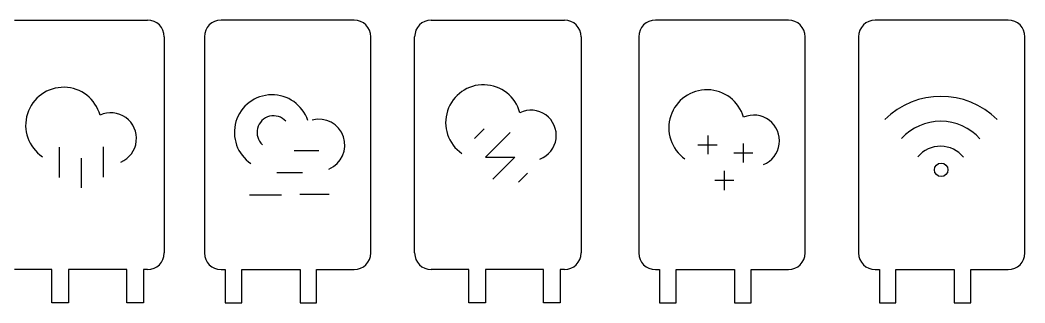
# Model space of a CAD drawing. Header units: millimetres. Extents: x 2133 to 4632, y 1065 to 2652.
# Drawn here: x 3232.9 to 3474.5, y 1065.4 to 1133.4 of the extents above; entities that cross this region are included whole.
import ezdxf

# ---------------------------------------------------------------- set-up
doc = ezdxf.new("R2010")
doc.units = ezdxf.units.MM
doc.layers.add('细实线', color=7, linetype='Continuous', lineweight=25)

msp = doc.modelspace()

# ---------------------------------------------------------------- linework, layer by layer
at = {"layer": '细实线'}
for p, q in [((3231.605, 1133.425), (3263.605, 1133.425)), ((3313.247, 1133.425), (3281.247, 1133.425)), ((3331.812, 1133.425), (3363.812, 1133.425)), ((3417.698, 1133.425), (3385.698, 1133.425)), ((3470.543, 1133.425), (3438.543, 1133.425)), ((3267.605, 1129.425), (3267.605, 1077.425)), ((3277.247, 1129.425), (3277.247, 1077.425)), ((3317.247, 1077.425), (3317.247, 1129.425)), ((3327.812, 1077.425), (3327.812, 1129.425)), ((3367.812, 1129.425), (3367.812, 1077.425)), ((3381.698, 1129.425), (3381.698, 1077.425)), ((3421.698, 1077.425), (3421.698, 1129.425)), ((3434.543, 1129.425), (3434.543, 1077.425)), ((3474.543, 1077.425), (3474.543, 1129.425)), ((3342.23, 1104.98), (3344.494, 1107.245)), ((3350.767, 1106.38), (3344.856, 1100.47)), ((3398.266, 1105.683), (3398.266, 1101.167)), ((3242.324, 1102.901), (3242.324, 1095.584)), ((3252.913, 1102.985), (3252.913, 1095.696)), ((3298.832, 1102.095), (3304.753, 1102.095)), ((3395.92, 1103.472), (3400.532, 1103.472)), ((3406.809, 1103.738), (3406.809, 1099.182)), ((3247.605, 1100.192), (3247.605, 1093.071)), ((3344.856, 1100.47), (3351.922, 1100.47)), ((3351.922, 1100.47), (3346.593, 1095.141)), ((3404.53, 1101.473), (3409.115, 1101.473)), ((3402.222, 1097.205), (3402.222, 1092.529)), ((3294.7, 1096.819), (3300.805, 1096.819)), ((3352.77, 1094.424), (3354.953, 1096.607)), ((3399.983, 1094.954), (3404.528, 1094.954)), ((3288.136, 1091.404), (3295.829, 1091.404)), ((3300.163, 1091.588), (3307.278, 1091.588)), ((3240.605, 1073.425), (3231.605, 1073.425)), ((3240.605, 1065.425), (3240.605, 1073.425)), ((3258.605, 1073.425), (3244.605, 1073.425)), ((3244.605, 1073.425), (3244.605, 1065.425)), ((3258.605, 1065.425), (3258.605, 1073.425)), ((3263.605, 1073.425), (3262.605, 1073.425)), ((3262.605, 1073.425), (3262.605, 1065.425)), ((3281.247, 1073.425), (3282.247, 1073.425)), ((3282.247, 1073.425), (3282.247, 1065.425)), ((3286.247, 1065.425), (3286.247, 1073.425)), ((3286.247, 1073.425), (3300.247, 1073.425)), ((3300.247, 1073.425), (3300.247, 1065.425)), ((3304.247, 1065.425), (3304.247, 1073.425)), ((3304.247, 1073.425), (3313.247, 1073.425)), ((3340.812, 1073.425), (3331.812, 1073.425)), ((3340.812, 1065.425), (3340.812, 1073.425)), ((3358.812, 1073.425), (3344.812, 1073.425)), ((3344.812, 1073.425), (3344.812, 1065.425)), ((3358.812, 1065.425), (3358.812, 1073.425)), ((3363.812, 1073.425), (3362.812, 1073.425)), ((3362.812, 1073.425), (3362.812, 1065.425)), ((3385.698, 1073.425), (3386.698, 1073.425)), ((3386.698, 1073.425), (3386.698, 1065.425)), ((3390.698, 1065.425), (3390.698, 1073.425)), ((3390.698, 1073.425), (3404.698, 1073.425)), ((3404.698, 1073.425), (3404.698, 1065.425)), ((3408.698, 1065.425), (3408.698, 1073.425)), ((3408.698, 1073.425), (3417.698, 1073.425)), ((3438.543, 1073.425), (3439.543, 1073.425)), ((3439.543, 1073.425), (3439.543, 1065.425)), ((3443.543, 1065.425), (3443.543, 1073.425)), ((3443.543, 1073.425), (3457.543, 1073.425)), ((3457.543, 1073.425), (3457.543, 1065.425)), ((3461.543, 1065.425), (3461.543, 1073.425)), ((3461.543, 1073.425), (3470.543, 1073.425)), ((3244.605, 1065.425), (3240.605, 1065.425)), ((3262.605, 1065.425), (3258.605, 1065.425)), ((3282.247, 1065.425), (3286.247, 1065.425)), ((3300.247, 1065.425), (3304.247, 1065.425)), ((3344.812, 1065.425), (3340.812, 1065.425)), ((3362.812, 1065.425), (3358.812, 1065.425)), ((3386.698, 1065.425), (3390.698, 1065.425)), ((3404.698, 1065.425), (3408.698, 1065.425)), ((3439.543, 1065.425), (3443.543, 1065.425)), ((3457.543, 1065.425), (3461.543, 1065.425))]:
    msp.add_line(p, q, dxfattribs=at)
msp.add_circle((3454.413, 1097.415), 1.616, dxfattribs=at)
for centre, radius, start, end in [((3263.605, 1129.425), 4, 0, 90), ((3281.247, 1129.425), 4, 90, 180), ((3313.247, 1129.425), 4, 0, 90), ((3331.812, 1129.425), 4, 90, 180), ((3363.812, 1129.425), 4, 0, 90), ((3385.698, 1129.425), 4, 90, 180), ((3417.698, 1129.425), 4, 0, 90), ((3438.543, 1129.425), 4, 90, 180), ((3470.543, 1129.425), 4, 0, 90), ((3243.382, 1108.162), 9.108, 15.2554, 236.30418), ((3344.345, 1108.793), 9.08, 15.00247, 235.13144), ((3398.087, 1107.516), 9.165, 16.14834, 234.61217), ((3293.53, 1106.408), 9.063, 18.71802, 235.61331), ((3454.359, 1095.86), 19.215, 45.27849, 134.72296), ((3355.79, 1105.698), 6.067, 290.65397, 116.15752), ((3254.769, 1104.976), 6.158, 292.85682, 114.96642), ((3293.884, 1106.437), 3.977, 41.82376, 228.40646), ((3304.787, 1103.362), 6.239, 292.85881, 104.66995), ((3409.344, 1104.393), 6.18, 292.2304, 113.40446), ((3454.294, 1096.375), 12.713, 42.0375, 137.66479), ((3454.262, 1095.946), 7.146, 39.37888, 139.94851), ((3344.345, 1108.793), 9.08, 293.56477, 293.66216), ((3263.605, 1077.425), 4, 270, 0), ((3281.247, 1077.425), 4, 180, 270), ((3313.247, 1077.425), 4, 270, 0), ((3331.812, 1077.425), 4, 180, 270), ((3363.812, 1077.425), 4, 270, 0), ((3385.698, 1077.425), 4, 180, 270), ((3417.698, 1077.425), 4, 270, 0), ((3438.543, 1077.425), 4, 180, 270), ((3470.543, 1077.425), 4, 270, 0)]:
    msp.add_arc(centre, radius, start, end, dxfattribs=at)

doc.saveas('drawing.dxf')
